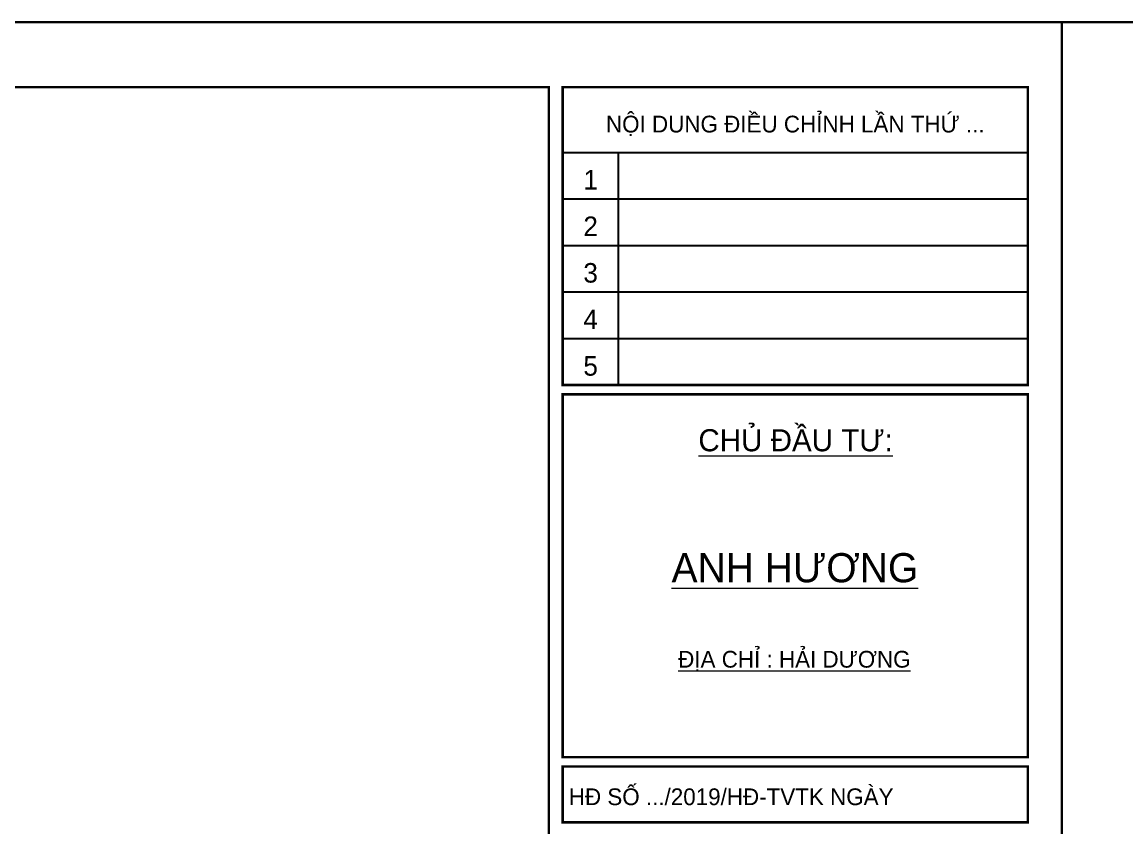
# Model space of a CAD drawing. Header units: inches. Extents: x 274208 to 641690, y -81912 to 129129.
# Drawn here: x 525177 to 528144, y 24965 to 27127 of the extents above; entities that cross this region are included whole.
import ezdxf
from ezdxf.enums import TextEntityAlignment as Align

# ---------------------------------------------------------------- set-up
doc = ezdxf.new("R2010")
doc.units = ezdxf.units.IN
doc.header["$MEASUREMENT"] = 0
for name, color, linetype, lineweight in [('05.Text', 253, 'Continuous', 18), ('11.Khung bo', 32, 'Continuous', 50), ('12.Khung', 36, 'Continuous', 25)]:
    doc.layers.add(name, color=color, linetype=linetype, lineweight=lineweight)
doc.layers.add('Tpl_Bound', color=1, linetype='Continuous', plot=False)
doc.styles.add('AVANT', font='')
doc.styles.add('VnAvantH', font='')
doc.styles.get('AVANT').set_extended_font_data('.VnAvant')
doc.styles.get('VnAvantH').set_extended_font_data('.VnAvantH')

# ---------------------------------------------------------------- blocks, each defined once
blk = doc.blocks.new('100')
at = {"layer": '11.Khung bo', "const_width": 26.7}
for points in [[(1860913, -945240), (1860913, -916940), (1896063, -916940), (1896063, -945240)], [(1896213, -920140), (1896213, -916940), (1901213, -916940), (1901213, -920140)], [(1896213, -924140), (1901213, -924140), (1901213, -920240), (1896213, -920240)], [(1896213, -924840), (1901213, -924840), (1901213, -924240), (1896213, -924240)]]:
    blk.add_lwpolyline(points, close=True, dxfattribs=at)
at = {"layer": '12.Khung'}
for p, q in [((1896213, -917640), (1901213, -917640)), ((1896813, -920140), (1896813, -917640)), ((1896213, -918140), (1901213, -918140)), ((1896213, -918640), (1901213, -918640)), ((1896213, -919140), (1901213, -919140)), ((1896213, -919640), (1901213, -919640))]:
    blk.add_line(p, q, dxfattribs=at)
at = {"layer": '12.Khung', "color": 1}
blk.add_lwpolyline([(1901579, -945940), (1901579, -916240), (1859580, -916240), (1859580, -945940)], close=True, dxfattribs=at)
at = {"layer": '05.Text', "style": 'VnAvantH'}
for s, p in [('Néi dung ®iÒu chØnh lÇn thø ...', (1898713, -917329)), ('H§ sè .../2019/H§-TVTK ngµy ', (1898057, -924540))]:
    blk.add_text(s, height=180, dxfattribs=at).set_placement(p, align=Align.MIDDLE)
at = {"layer": '05.Text'}
for s, height, style, p in [('1', 210, 'AVANT', (1896513, -918040)), ('2', 210, 'AVANT', (1896513, -918540)), ('3', 210, 'AVANT', (1896513, -919040)), ('4', 210, 'AVANT', (1896513, -919540)), ('5', 210, 'AVANT', (1896513, -920040)), ('%%uChñ ®Çu t\xad:', 237.6, 'VnAvantH', (1898716, -920853)), ('%%Uanh H¦¥NG', 313.63, 'VnAvantH', (1898709, -922261)), ('%%U®Þa chØ : H¶I D¦¥NG', 180, 'VnAvantH', (1898703, -923178))]:
    blk.add_text(s, height=height, dxfattribs=dict(at, style=style)).set_placement(p, align=Align.CENTER)

msp = doc.modelspace()

# ---------------------------------------------------------------- linework, layer by layer
at = {"layer": 'Tpl_Bound', "color": 1}
for points in [[(517471.7, 19702.4), (517471.7, 27127.3), (527971.6, 27127.3), (527971.6, 19702.4)], [(527971.6, 19702.4), (527971.6, 27127.3), (538471.5, 27127.3), (538471.5, 19702.4)]]:
    msp.add_lwpolyline(points, close=True, dxfattribs=at)

# ---------------------------------------------------------------- block references
at = {"layer": '05.Text', "xscale": 0.25, "yscale": 0.25, "zscale": 0.25}
for p in [(52576.8, 256187.3), (63076.7, 256187.3)]:
    msp.add_blockref('100', p, dxfattribs=at)

doc.saveas('drawing.dxf')
